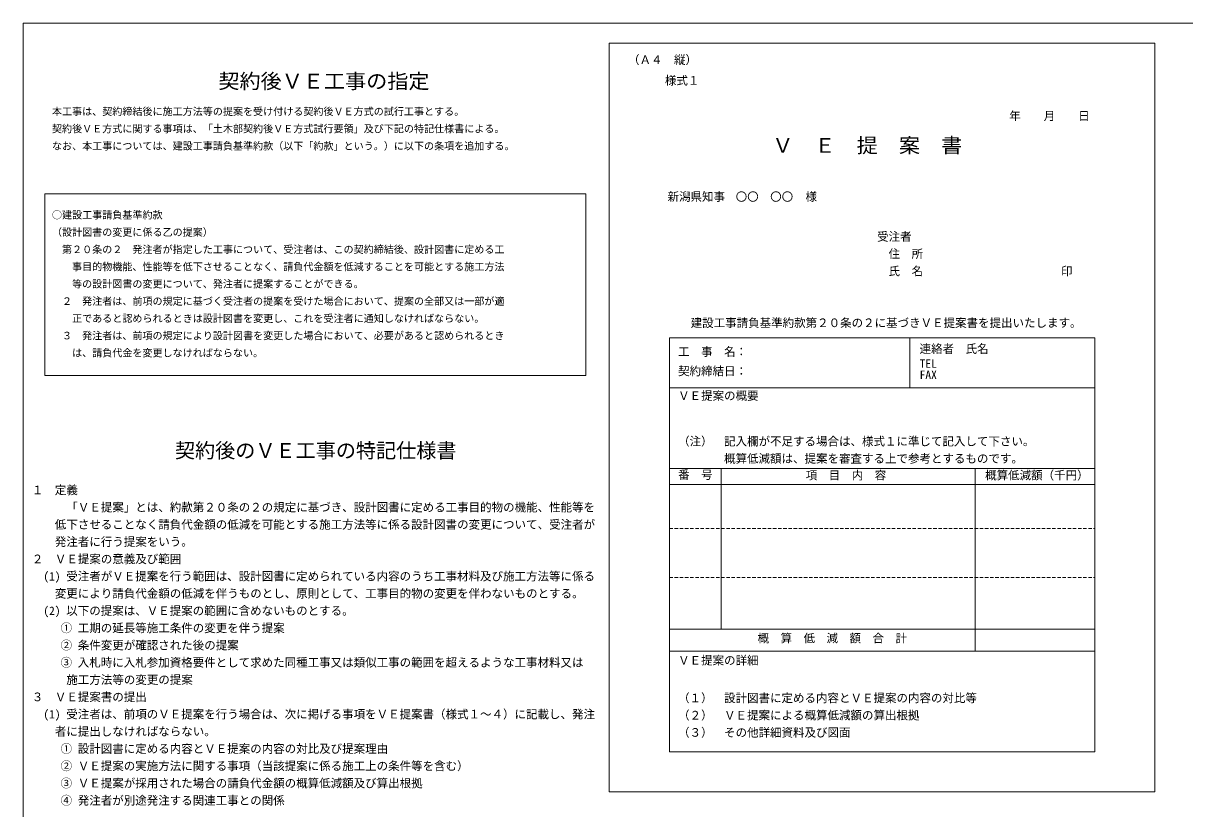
# Model space of a CAD drawing. Units: millimetres on the paper. Extents: x -400 to 400, y -277 to 280.
# Drawn here: x -400.5 to 3.8, y 7.2 to 280.5 of the extents above; entities that cross this region are included whole.
import ezdxf
from ezdxf.enums import TextEntityAlignment as Align

# ---------------------------------------------------------------- set-up
doc = ezdxf.new("R2010")
doc.units = ezdxf.units.MM
doc.linetypes.add('DASHED1', pattern=[1.8, 1.2, -0.6])
doc.layers.add('0-1_改訂部分', color=7, linetype='Continuous', lineweight=9)
doc.layers.add('0-F_外枠', color=5, linetype='Continuous', lineweight=9)
doc.layers.add('0-2', color=7, linetype='Continuous')
doc.styles.add('ＭＳ ゴシック', font='')
doc.styles.get('ＭＳ ゴシック').set_extended_font_data('MS Gothic')

msp = doc.modelspace()

# ---------------------------------------------------------------- linework, layer by layer
at = {"layer": '0-1_改訂部分'}
for p, q in [((-196.511, 273.588), (-6.615, 273.588)), ((-196.511, 13.076), (-196.511, 273.588)), ((-6.615, 273.588), (-6.615, 13.076)), ((-175.563, 170.965), (-27.563, 170.965)), ((-175.563, 170.965), (-175.563, 26.965)), ((-91.958, 170.965), (-91.958, 153.669)), ((-27.563, 170.965), (-27.563, 26.965)), ((-175.563, 153.669), (-27.563, 153.669)), ((-175.563, 125.536), (-27.563, 125.536)), ((-157.563, 125.536), (-157.563, 69.696)), ((-69.114, 125.536), (-69.114, 62.023)), ((-175.563, 119.994), (-27.563, 119.994)), ((-175.563, 69.696), (-27.563, 69.696)), ((-175.563, 62.023), (-27.563, 62.023)), ((-175.563, 26.965), (-27.563, 26.965)), ((-6.615, 13.076), (-196.511, 13.076))]:
    msp.add_line(p, q, dxfattribs=at)
at = {"layer": '0-1_改訂部分', "color": 4, "linetype": 'DASHED1'}
for p, q in [((-175.563, 104.649), (-27.563, 104.649)), ((-175.563, 87.599), (-27.563, 87.599))]:
    msp.add_line(p, q, dxfattribs=at)
at = {"layer": '0-1_改訂部分'}
msp.add_lwpolyline([(-392.947, 221.115), (-204.708, 221.115), (-204.708, 157.912), (-392.947, 157.912)], close=True, dxfattribs=at)
at = {"layer": '0-F_外枠', "color": 7}
for p, q in [((-200.25, 280.467), (-400.5, 280.467)), ((-200.25, 280.467), (0, 280.467)), ((200.25, 280.467), (0, 280.467))]:
    msp.add_line(p, q, dxfattribs=at)
msp.add_lwpolyline([(-400.5, 280.467), (-400.5, -253.573), (-400.5, -277)], dxfattribs=at)

# ---------------------------------------------------------------- texts
at = {"layer": '0-2', "style": 'ＭＳ ゴシック'}
for s, height, p in [('（Ａ４\u3000縦）', 2.933, (-189.991, 265.395)), ('様式１', 2.933, (-177.151, 258.191)), ('\u3000\u3000本工事は、契約締結後に施工方法等の提案を受け付ける契約後ＶＥ方式の試行工事とする。', 2.566, (-397.5, 247.71)), ('年\u3000\u3000月\u3000\u3000日', 2.933, (-57.303, 245.867)), ('\u3000\u3000契約後ＶＥ方式に関する事項は、「土木部契約後ＶＥ方式試行要領」及び下記の特記仕様書による。', 2.566, (-397.5, 241.71)), ('\u3000\u3000なお、本工事については、建設工事請負基準約款（以下「約款」という。）に以下の条項を追加する。', 2.566, (-397.5, 235.71)), ('新潟県知事\u3000\u3000\u3000\u3000\u3000\u3000\u3000様', 2.933, (-176.229, 217.777)), ('〇〇\u3000〇〇', 2.933, (-152.511, 217.731)), ('\u3000\u3000○建設工事請負基準約款', 2.566, (-397.5, 211.711)), ('\u3000\u3000（設計図書の変更に係る乙の提案）', 2.566, (-397.5, 205.711)), ('受注者', 2.933, (-103.301, 203.867)), ('\u3000\u3000\u3000第２０条の２\u3000発注者が指定した工事について、受注者は、この契約締結後、設計図書に定める工', 2.566, (-397.5, 199.711)), ('\u3000住\u3000所', 2.933, (-103.301, 197.867)), ('\u3000\u3000\u3000\u3000事目的物機能、性能等を低下させることなく、請負代金額を低減することを可能とする施工方法', 2.566, (-397.5, 193.711)), ('\u3000氏\u3000名\u3000\u3000\u3000\u3000\u3000\u3000\u3000\u3000\u3000\u3000\u3000\u3000印', 2.933, (-103.301, 191.867)), ('\u3000\u3000\u3000\u3000等の設計図書の変更について、発注者に提案することができる。', 2.566, (-397.5, 187.711)), ('\u3000\u3000\u3000２\u3000発注者は、前項の規定に基づく受注者の提案を受けた場合において、提案の全部又は一部が適', 2.566, (-397.5, 181.711)), ('\u3000\u3000\u3000\u3000正であると認められるときは設計図書を変更し、これを受注者に通知しなければならない。', 2.566, (-397.5, 175.711)), ('\u3000建設工事請負基準約款第２０条の２に基づきＶＥ提案書を提出いたします。', 2.933, (-172.178, 173.867)), ('\u3000\u3000\u3000３\u3000発注者は、前項の規定により設計図書を変更した場合において、必要があると認められるとき', 2.566, (-397.5, 169.711)), ('\u3000\u3000\u3000\u3000は、請負代金を変更しなければならない。', 2.566, (-397.5, 163.711)), ('工\u3000事\u3000名：', 2.933, (-172.563, 163.851)), ('連絡者\u3000氏名', 2.933, (-88.493, 164.851)), ('TEL', 2.933, (-88.493, 159.704)), ('契約締結日：', 2.933, (-172.563, 157.085)), ('FAX', 2.933, (-88.493, 155.835)), ('ＶＥ提案の概要', 2.933, (-172.563, 148.524)), ('（注）\u3000記入欄が不足する場合は、様式１に準じて記入して下さい。', 2.933, (-172.563, 132.655)), ('\u3000\u3000\u3000\u3000概算低減額は、提案を審査する上で参考とするものです。', 2.933, (-172.563, 126.655)), ('番\u3000号', 2.933, (-172.563, 121.049)), ('項\u3000目\u3000内\u3000容', 2.933, (-128.135, 120.847)), ('概算低減額（千円）', 2.933, (-65.688, 120.847)), ('１\u3000定義', 2.933, (-397.5, 115.711)), ('\u3000\u3000\u3000「ＶＥ提案」とは、約款第２０条の２の規定に基づき、設計図書に定める工事目的物の機能、性能等を', 2.933, (-397.5, 109.711)), ('\u3000\u3000低下させることなく請負代金額の低減を可能とする施工方法等に係る設計図書の変更について、受注者が', 2.933, (-397.5, 103.711)), ('\u3000\u3000発注者に行う提案をいう。', 2.933, (-397.5, 97.711)), ('２\u3000ＶＥ提案の意義及び範囲', 2.933, (-397.5, 91.711)), ('\u3000(1) 受注者がＶＥ提案を行う範囲は、設計図書に定められている内容のうち工事材料及び施工方法等に係る', 2.933, (-397.5, 85.711)), ('\u3000\u3000変更により請負代金額の低減を伴うものとし、原則として、工事目的物の変更を伴わないものとする。', 2.933, (-397.5, 79.711)), ('\u3000(2) 以下の提案は、ＶＥ提案の範囲に含めないものとする。', 2.933, (-397.5, 73.711)), ('\u3000\u3000 ① 工期の延長等施工条件の変更を伴う提案', 2.933, (-397.5, 67.711)), ('\u3000\u3000 ② 条件変更が確認された後の提案', 2.933, (-397.5, 61.711)), ('概\u3000算\u3000低\u3000減\u3000額\u3000合\u3000計', 2.933, (-144.894, 64.154)), ('ＶＥ提案の詳細', 2.933, (-172.563, 56.462)), (' \u3000  ③ 入札時に入札参加資格要件として求めた同種工事又は類似工事の範囲を超えるような工事材料又は', 2.933, (-397.5, 55.711)), ('\u3000\u3000\u3000施工方法等の変更の提案', 2.933, (-397.5, 49.711)), ('３\u3000ＶＥ提案書の提出', 2.933, (-397.5, 43.711)), ('（１）\u3000設計図書に定める内容とＶＥ提案の内容の対比等', 2.933, (-172.563, 43.35)), ('\u3000(1) 受注者は、前項のＶＥ提案を行う場合は、次に掲げる事項をＶＥ提案書（様式１～４）に記載し、発注', 2.933, (-397.5, 37.711)), ('（２）\u3000ＶＥ提案による概算低減額の算出根拠', 2.933, (-172.563, 37.35)), ('\u3000\u3000者に提出しなければならない。', 2.933, (-397.5, 31.711)), ('（３）\u3000その他詳細資料及び図面', 2.933, (-172.563, 31.35)), ('\u3000\u3000 ① 設計図書に定める内容とＶＥ提案の内容の対比及び提案理由', 2.933, (-397.5, 25.711)), ('\u3000\u3000 ② ＶＥ提案の実施方法に関する事項（当該提案に係る施工上の条件等を含む）', 2.933, (-397.5, 19.711)), ('\u3000\u3000 ③ ＶＥ提案が採用された場合の請負代金額の概算低減額及び算出根拠', 2.933, (-397.5, 13.711)), ('\u3000\u3000 ④ 発注者が別途発注する関連工事との関係', 2.933, (-397.5, 7.711))]:
    msp.add_text(s, height=height, dxfattribs=at).set_placement(p, align=Align.BOTTOM_LEFT)
at = {"layer": '0-2', "color": 2, "style": 'ＭＳ ゴシック', "width": 1.05}
for s, p in [(' 契約後ＶＥ工事の指定', (-336.25, 256.21)), ('Ｖ\u3000Ｅ\u3000提\u3000案\u3000書', (-139.804, 233.867))]:
    msp.add_text(s, height=5.132, dxfattribs=at).set_placement(p, align=Align.BOTTOM_LEFT)
at = {"layer": '0-2', "color": 2, "style": 'ＭＳ ゴシック'}
msp.add_text('契約後のＶＥ工事の特記仕様書', height=5.132, dxfattribs=at).set_placement((-347.698, 127.711), align=Align.BOTTOM_LEFT)

doc.saveas('drawing.dxf')
